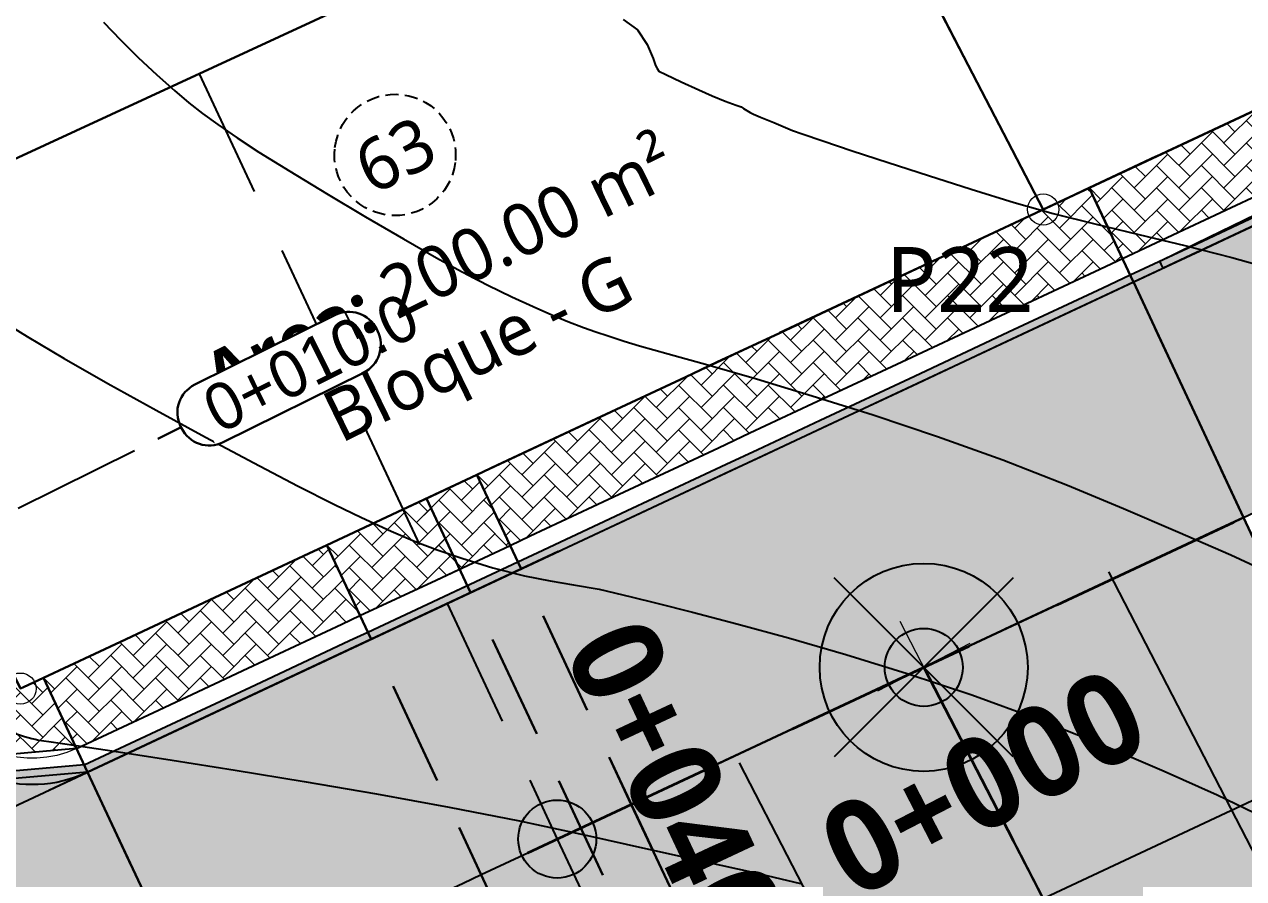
# Model space of a CAD drawing. Header units: millimetres. Extents: x 86 to 591881, y 99 to 1307229.
# Drawn here: x 590612.97 to 590636.43, y 1307070.41 to 1307086.84 of the extents above; entities that cross this region are included whole.
import ezdxf
from ezdxf.enums import TextEntityAlignment as Align

# ---------------------------------------------------------------- set-up
doc = ezdxf.new("R2010")
doc.units = ezdxf.units.MM
for name, pattern in [('CENTER2', [1.125, 0.75, -0.125, 0.125, -0.125]), ('DASHDOT', [1, 0.5, -0.25, 0, -0.25]), ('DASHED', [0.75, 0.5, -0.25]), ('DASHED2', [0.375, 0.25, -0.125]), ('HIDDEN', [0.375, 0.25, -0.125])]:
    doc.linetypes.add(name, pattern=pattern)
for name, color, linetype in [('0_BLOQUES CARRETERA', 7, 'Continuous'), ('_BREAKLINES CORRIDOR', 7, 'Continuous'), ('C-PROP-LINE', 230, 'Continuous'), ('C-PROP-TEXT', 92, 'Continuous'), ('C-ROAD', 7, 'Continuous'), ('C-ROAD-CORR-BNDY', 1, 'CENTER2'), ('C-ROAD-CORR-PATT', 150, 'Continuous'), ('C-ROAD-INTS', 5, 'Continuous'), ('C-ROAD-MARK', 212, 'Continuous'), ('C-ROAD-SAMP', 150, 'HIDDEN'), ('C-ROAD-SAMP-TEXT', 11, 'Continuous'), ('C-ROAD-STAN-MAJR', 11, 'Continuous'), ('C-TINN-BNDY', 110, 'Continuous'), ('C-TOPO-FEAT', 94, 'Continuous'), ('C-TOPO-MAJR', 9, 'Continuous'), ('C-TOPO-MAJR-N', 92, 'Continuous'), ('C-TOPO-MINR', 8, 'Continuous')]:
    doc.layers.add(name, color=color, linetype=linetype)
for name, color, linetype, lineweight in [('_BLOQUES', 9, 'Continuous', 20), ('_BORDILLOS Y CUNETAS', 252, 'Continuous', 20), ('COTAS', 40, 'Continuous', 5), ('CUADROS', 9, 'Continuous', 20)]:
    doc.layers.add(name, color=color, linetype=linetype, lineweight=lineweight)
doc.styles.add('ST - ETIQUETAS', font='', dxfattribs={"height": 2.5})
doc.styles.get("Standard").update_dxf_attribs({"font": 'simplex.shx'})
doc.styles.get('ST - ETIQUETAS').set_extended_font_data('Roboto Thin')

# ---------------------------------------------------------------- blocks, each defined once
blk = doc.blocks.new('MARCA ESTACION')
h = blk.add_hatch(color=7)
h.dxf.hatch_style = 1
h.paths.add_polyline_path([(-3, 0), (0, 0), (0, 3, 0.414214)])
h.paths.add_polyline_path([(3, 0), (0, 0), (0, -3, 0.414214)])
at = {"true_color": 0xffffff}
h = blk.add_hatch(color=7, dxfattribs=at)
h.dxf.hatch_style = 1
h.paths.add_polyline_path([(0, 3), (0, 0), (3, 0, 0.414214)])
h.paths.add_polyline_path([(0, 0), (-3, 0, 0.414214), (0, -3)])
at = {"color": 7, "lineweight": 20}
for points in [[(0, 4), (0, -4)], [(-4, 0), (4, 0)]]:
    blk.add_lwpolyline(points, dxfattribs=at)
at = {"color": 7}
blk.add_circle((0, 0), 3, dxfattribs=at)
blk = doc.blocks.new('POINT INTERS')
at = {"layer": '0_BLOQUES CARRETERA', "linetype": 'DASHDOT', "lineweight": 5}
h = blk.add_hatch(color=244, dxfattribs=at)
h.dxf.hatch_style = 1
h.set_gradient(color1=(153, 27, 30), color2=(248, 153, 30), name='INVSPHERICAL')
h.paths.add_polyline_path([(0.57, 0, 1), (-0.57, 0, 1)])
blk.add_circle((0, 0), 0.574, dxfattribs=at)
blk = doc.blocks.new('Marker Pnt')
at = {"flags": 128}
for points in [[(0.862, -0.862), (-0.862, 0.862)], [(0.862, 0.862), (-0.862, -0.862)]]:
    blk.add_lwpolyline(points, dxfattribs=at)
blk.add_circle((0, 0), 1)

msp = doc.modelspace()

# ---------------------------------------------------------------- hatches: boundary and pattern name
at = {"layer": 'C-ROAD-CORR-PATT', "linetype": 'Continuous', "lineweight": 5}
h = msp.add_hatch(dxfattribs=at)
h.set_pattern_fill('AR-HBONE', color=30, scale=0.003, style=0)
h.set_pattern_definition([(45, (590633.46032, 1307083.69627), (0, 0.431052), [0.9144, -0.3048]), (135, (590633.67584, 1307083.9118), (4e-17, 0.431052), [0.9144, -0.3048])])
h.paths.add_polyline_path([(590633.46, 1307083.696), (590634.743, 1307084.297), (590636.555, 1307085.145), (590638.366, 1307085.994), (590640.177, 1307086.842), (590641.988, 1307087.69), (590642.516, 1307087.937), (590643.153, 1307086.579), (590642.624, 1307086.331), (590640.813, 1307085.483), (590639.002, 1307084.635), (590637.191, 1307083.787), (590635.379, 1307082.939), (590634.096, 1307082.338), (590633.46, 1307083.696)], flags=0)
for color, points in [(3, [(590634.245, 1307082.021), (590635.528, 1307082.622), (590637.339, 1307083.47), (590639.15, 1307084.318), (590640.962, 1307085.166), (590642.773, 1307086.015), (590643.301, 1307086.262), (590643.365, 1307086.126), (590642.836, 1307085.879), (590641.025, 1307085.03), (590639.214, 1307084.182), (590637.403, 1307083.334), (590635.592, 1307082.486), (590634.309, 1307081.885), (590634.245, 1307082.021)]), (3, [(590622.463, 1307076.503), (590622.849, 1307076.684), (590624.661, 1307077.533), (590626.472, 1307078.381), (590627.079, 1307078.665), (590628.283, 1307079.229), (590630.094, 1307080.077), (590631.905, 1307080.925), (590633.717, 1307081.774), (590634.245, 1307082.021), (590634.309, 1307081.885), (590633.78, 1307081.638), (590631.969, 1307080.789), (590630.158, 1307079.941), (590628.347, 1307079.093), (590627.143, 1307078.529), (590626.535, 1307078.245), (590624.724, 1307077.397), (590622.913, 1307076.548), (590622.527, 1307076.368), (590622.463, 1307076.503)]), (3, [(590619.575, 1307075.151), (590621.038, 1307075.836), (590622.463, 1307076.503), (590622.527, 1307076.368), (590621.102, 1307075.7), (590619.639, 1307075.015), (590619.575, 1307075.151)]), (3, [(590619.575, 1307075.151), (590621.038, 1307075.836), (590621.491, 1307076.048), (590621.554, 1307075.912), (590621.102, 1307075.7), (590619.639, 1307075.015), (590619.575, 1307075.151)]), (3, [(590614.121, 1307072.597), (590615.604, 1307073.291), (590617.416, 1307074.14), (590619.227, 1307074.988), (590619.575, 1307075.151), (590619.639, 1307075.015), (590619.29, 1307074.852), (590617.479, 1307074.004), (590615.668, 1307073.156), (590614.185, 1307072.461), (590614.121, 1307072.597)]), (3, [(590614.185, 1307072.461), (590614.182, 1307072.46), (590612.476, 1307072.31), (590612.473, 1307072.311), (590612.47, 1307072.312), (590612.299, 1307072.365), (590612.239, 1307072.387), (590611.16, 1307073.179), (590611.158, 1307073.181), (590611.156, 1307073.183), (590610.884, 1307073.615), (590611.019, 1307073.681), (590611.274, 1307073.276), (590611.276, 1307073.274), (590611.278, 1307073.271), (590612.292, 1307072.527), (590612.349, 1307072.507), (590612.51, 1307072.457), (590612.512, 1307072.456), (590612.515, 1307072.455), (590614.118, 1307072.596), (590614.121, 1307072.597), (590614.185, 1307072.461)]), (251, [(590621.759, 1307070.487), (590623.222, 1307071.172), (590624.647, 1307071.839), (590626.768, 1307067.311), (590625.343, 1307066.644), (590623.88, 1307065.959), (590621.759, 1307070.487)]), (251, [(590621.759, 1307070.487), (590623.222, 1307071.172), (590623.675, 1307071.384), (590625.796, 1307066.856), (590625.343, 1307066.644), (590623.88, 1307065.959), (590621.759, 1307070.487)]), (251, [(590616.305, 1307067.933), (590617.789, 1307068.628), (590619.6, 1307069.476), (590621.411, 1307070.324), (590621.759, 1307070.487), (590623.88, 1307065.959), (590623.531, 1307065.796), (590621.72, 1307064.948), (590619.909, 1307064.099), (590618.426, 1307063.405), (590616.305, 1307067.933)])]:
    msp.add_hatch(color=color, dxfattribs=at).paths.add_polyline_path(points, flags=0)
at = {"layer": 'C-ROAD-CORR-PATT', "linetype": 'Continuous', "lineweight": 5, "true_color": 0x898989}
for points in [[(590634.309, 1307081.885), (590635.592, 1307082.486), (590637.403, 1307083.334), (590639.214, 1307084.182), (590641.025, 1307085.03), (590642.836, 1307085.879), (590643.365, 1307086.126), (590645.485, 1307081.598), (590644.957, 1307081.351), (590643.146, 1307080.502), (590641.334, 1307079.654), (590639.523, 1307078.806), (590637.712, 1307077.958), (590636.429, 1307077.357), (590634.309, 1307081.885)], [(590622.527, 1307076.368), (590622.913, 1307076.548), (590624.724, 1307077.397), (590626.535, 1307078.245), (590627.143, 1307078.529), (590628.347, 1307079.093), (590630.158, 1307079.941), (590631.969, 1307080.789), (590633.78, 1307081.638), (590634.309, 1307081.885), (590636.429, 1307077.357), (590635.901, 1307077.11), (590634.09, 1307076.261), (590632.278, 1307075.413), (590630.467, 1307074.565), (590629.263, 1307074.001), (590628.656, 1307073.717), (590626.845, 1307072.869), (590625.033, 1307072.02), (590624.647, 1307071.839), (590622.527, 1307076.368)], [(590633.835, 1307067.581), (590633.306, 1307068.605), (590633.302, 1307068.612), (590630.763, 1307073.528), (590630.733, 1307073.585), (590630.283, 1307074.458), (590630.274, 1307074.474), (590630.289, 1307074.481), (590636.363, 1307077.326), (590636.429, 1307077.357), (590638.55, 1307072.829), (590638.528, 1307072.819), (590637.305, 1307071.533), (590637.304, 1307071.531), (590637.303, 1307071.528), (590637.243, 1307071.37), (590637.239, 1307071.359), (590637.222, 1307069.826), (590637.222, 1307069.823), (590637.389, 1307069.417), (590633.835, 1307067.581)], [(590619.639, 1307075.015), (590621.102, 1307075.7), (590622.527, 1307076.368), (590624.647, 1307071.839), (590623.222, 1307071.172), (590621.759, 1307070.487), (590619.639, 1307075.015)], [(590619.639, 1307075.015), (590621.102, 1307075.7), (590621.554, 1307075.912), (590623.675, 1307071.384), (590623.222, 1307071.172), (590621.759, 1307070.487), (590619.639, 1307075.015)], [(590614.185, 1307072.461), (590615.668, 1307073.156), (590617.479, 1307074.004), (590619.29, 1307074.852), (590619.639, 1307075.015), (590621.759, 1307070.487), (590621.411, 1307070.324), (590619.6, 1307069.476), (590617.789, 1307068.628), (590616.305, 1307067.933), (590614.185, 1307072.461)], [(590624.647, 1307071.839), (590630.26, 1307074.468), (590630.274, 1307074.474), (590630.282, 1307074.459), (590630.733, 1307073.585), (590630.923, 1307073.219), (590633.603, 1307068.031), (590630.049, 1307066.195), (590628.713, 1307067.385), (590628.633, 1307067.414), (590628.459, 1307067.466), (590628.456, 1307067.467), (590628.453, 1307067.468), (590626.768, 1307067.311), (590624.647, 1307071.839)], [(590616.305, 1307067.933), (590616.297, 1307067.929), (590610.581, 1307065.252), (590610.567, 1307065.246), (590610.56, 1307065.262), (590610.123, 1307066.142), (590609.982, 1307066.428), (590607.906, 1307070.617), (590607.902, 1307070.624), (590607.899, 1307070.631), (590607.3, 1307071.839), (590610.884, 1307073.615), (590611.156, 1307073.183), (590611.158, 1307073.181), (590611.16, 1307073.179), (590612.239, 1307072.387), (590612.299, 1307072.365), (590612.47, 1307072.312), (590612.473, 1307072.311), (590612.476, 1307072.31), (590614.182, 1307072.46), (590614.185, 1307072.461), (590616.305, 1307067.933)]]:
    msp.add_hatch(color=252, dxfattribs=at).paths.add_polyline_path(points, flags=0)
at = {"layer": 'C-ROAD-CORR-PATT', "linetype": 'Continuous', "lineweight": 5}
h = msp.add_hatch(dxfattribs=at)
h.set_pattern_fill('AR-HBONE', color=30, scale=0.003, style=0)
h.set_pattern_definition([(45, (590621.67842, 1307078.17878), (0, 0.431052), [0.9144, -0.3048]), (135, (590621.89395, 1307078.3943), (4e-17, 0.431052), [0.9144, -0.3048])])
h.paths.add_polyline_path([(590621.678, 1307078.179), (590622.065, 1307078.36), (590623.876, 1307079.208), (590625.687, 1307080.056), (590626.295, 1307080.341), (590627.498, 1307080.904), (590629.31, 1307081.752), (590631.121, 1307082.601), (590632.932, 1307083.449), (590633.46, 1307083.696), (590634.096, 1307082.338), (590633.568, 1307082.09), (590631.757, 1307081.242), (590629.946, 1307080.394), (590628.135, 1307079.546), (590626.931, 1307078.982), (590626.323, 1307078.698), (590624.512, 1307077.849), (590622.701, 1307077.001), (590622.315, 1307076.82), (590621.678, 1307078.179)], flags=0)
h = msp.add_hatch(dxfattribs=at)
h.set_pattern_fill('AR-HBONE', color=30, scale=0.003, style=0)
h.set_pattern_definition([(45, (590618.7905, 1307076.82637), (0, 0.431052), [0.9144, -0.3048]), (135, (590619.00604, 1307077.0419), (4e-17, 0.431052), [0.9144, -0.3048])])
h.paths.add_polyline_path([(590618.791, 1307076.826), (590620.253, 1307077.511), (590621.678, 1307078.179), (590622.315, 1307076.82), (590620.89, 1307076.153), (590619.427, 1307075.468), (590618.791, 1307076.826)], flags=0)
h = msp.add_hatch(dxfattribs=at)
h.set_pattern_fill('AR-HBONE', color=30, scale=0.003, style=0)
h.set_pattern_definition([(45, (590618.7905, 1307076.82637), (0, 0.431052), [0.9144, -0.3048]), (135, (590619.00604, 1307077.0419), (4e-17, 0.431052), [0.9144, -0.3048])])
h.paths.add_polyline_path([(590618.791, 1307076.826), (590620.253, 1307077.511), (590620.706, 1307077.724), (590621.342, 1307076.365), (590620.89, 1307076.153), (590619.427, 1307075.468), (590618.791, 1307076.826)], flags=0)
h = msp.add_hatch(dxfattribs=at)
h.set_pattern_fill('AR-HBONE', color=30, scale=0.003, style=0)
h.set_pattern_definition([(45, (590613.3363, 1307074.27215), (0, 0.431052), [0.9144, -0.3048]), (135, (590613.55183, 1307074.48768), (4e-17, 0.431052), [0.9144, -0.3048])])
h.paths.add_polyline_path([(590613.336, 1307074.272), (590614.82, 1307074.967), (590616.631, 1307075.815), (590618.442, 1307076.663), (590618.791, 1307076.826), (590619.427, 1307075.468), (590619.078, 1307075.305), (590617.267, 1307074.457), (590615.456, 1307073.608), (590613.972, 1307072.914), (590613.336, 1307074.272)], flags=0)
h = msp.add_hatch(dxfattribs=at)
h.set_pattern_fill('AR-HBONE', color=30, scale=0.003, style=0)
h.set_pattern_definition([(45, (590613.97246, 1307072.91373), (0, 0.431052), [0.9144, -0.3048]), (135, (590614.188, 1307073.12925), (4e-17, 0.431052), [0.9144, -0.3048])])
h.paths.add_polyline_path([(590613.972, 1307072.914), (590613.97, 1307072.913), (590612.606, 1307072.793), (590612.603, 1307072.794), (590612.601, 1307072.795), (590612.464, 1307072.837), (590612.416, 1307072.855), (590611.553, 1307073.488), (590611.551, 1307073.49), (590611.55, 1307073.492), (590611.332, 1307073.837), (590612.676, 1307074.503), (590612.722, 1307074.41), (590612.723, 1307074.41), (590612.723, 1307074.409), (590612.883, 1307074.087), (590612.893, 1307074.065), (590612.953, 1307074.093), (590612.954, 1307074.093), (590612.955, 1307074.093), (590613.336, 1307074.272), (590613.336, 1307074.272), (590613.972, 1307072.914)], flags=0)

# ---------------------------------------------------------------- linework, layer by layer
at = {"layer": '_BLOQUES', "flags": 128}
msp.add_lwpolyline([(590632.572, 1307083.28), (590606.041, 1307134.548), (590589.283, 1307128.797), (590583.662, 1307127.131), (590586.837, 1307126.992), (590589.321, 1307126.129), (590591.492, 1307124.646), (590593.204, 1307122.65), (590594.245, 1307120.539), (590594.733, 1307118.519), (590594.768, 1307115.803), (590594.817, 1307113.868), (590595.121, 1307111.566), (590595.633, 1307109.501), (590596.212, 1307107.858), (590600.375, 1307099.326), (590604.559, 1307090.883), (590612.893, 1307074.065), (590632.572, 1307083.28)], dxfattribs=at)
at = {"layer": '_BORDILLOS Y CUNETAS'}
for points in [[(590815.993, 1307167.507), (590797.77, 1307159.234, -0.342812), (590795.383, 1307159.804), (590776.087, 1307183.865, 0.323125), (590773.831, 1307184.489), (590631.717, 1307131.763, -0.12069), (590622.263, 1307130.671, 1.648828), (590626.273, 1307119.862, -0.12069), (590634.152, 1307125.2), (590680.336, 1307142.335, -0.375886), (590682.798, 1307141.397), (590689.901, 1307128.012), (590697.079, 1307114.127, -0.425725), (590696.15, 1307111.398), (590613.972, 1307072.914, -0.407745), (590611.332, 1307073.837), (590595.318, 1307106.151, -0.134862), (590593.296, 1307116.552, 1.75756), (590580.202, 1307110.063, -0.134862), (590587.254, 1307102.154), (590603.14, 1307070.098, -0.420712), (590602.197, 1307067.399), (590584.453, 1307059.09)], [(590680.162, 1307142.804), (590680.162, 1307142.804, -0.375886), (590683.24, 1307141.632), (590690.344, 1307128.244), (590697.523, 1307114.357, -0.425725), (590696.362, 1307110.945), (590614.185, 1307072.461, -0.407745), (590610.884, 1307073.615), (590606.307, 1307082.852)]]:
    msp.add_lwpolyline(points, format="xyb", dxfattribs=at)
at = {"layer": '_BREAKLINES CORRIDOR', "flags": 128}
msp.add_lwpolyline([(590583.662, 1307127.131), (590586.837, 1307126.992), (590589.321, 1307126.129), (590591.492, 1307124.646), (590593.204, 1307122.65), (590594.245, 1307120.539), (590594.733, 1307118.519), (590594.768, 1307115.803), (590594.817, 1307113.868), (590595.121, 1307111.566), (590595.633, 1307109.501), (590596.212, 1307107.858), (590600.375, 1307099.326), (590612.893, 1307074.065), (590613.336, 1307074.272)], dxfattribs=at)
at = {"layer": 'C-PROP-LINE', "color": 4, "linetype": 'Continuous', "lineweight": 25}
for points in [[(590613.951, 1307121.439, 0), (590615.65, 1307118.713, 0), (590617.435, 1307117.34, 0), (590619.461, 1307116.473, 0), (590621.43, 1307116.222, 0), (590623.4, 1307116.463, 0), (590625.251, 1307117.181, 0), (590626.682, 1307118.168, 0), (590628.133, 1307119.61, 0), (590629.298, 1307120.642, 0), (590630.862, 1307121.8, 0), (590632.53, 1307122.801, 0), (590634.288, 1307123.635, 0), (590636.407, 1307124.437, 0), (590681.268, 1307141.081, 0), (590695.985, 1307112.977, 0), (590632.572, 1307083.28, 0), (590613.012, 1307121.078, 0), (590613.951, 1307121.439, 0)], [(590632.572, 1307083.28, 0), (590628.346, 1307091.446, 0), (590624.137, 1307099.579, 0), (590619.842, 1307107.879, 0), (590615.512, 1307116.246, 0), (590613.012, 1307121.078, 0), (590610.92, 1307125.121, 0)], [(590634.262, 1307103.938, 0), (590624.137, 1307099.579, 0), (590627.962, 1307092.163, 0), (590628.335, 1307091.441, 0), (590632.572, 1307083.28, 0), (590642.538, 1307087.947, 0), (590634.262, 1307103.938, 0)], [(590628.335, 1307091.441, 0), (590627.962, 1307092.163, 0), (590624.137, 1307099.579, 0), (590604.559, 1307090.883, 0), (590608.765, 1307082.395, 0), (590628.335, 1307091.441, 0)], [(590632.572, 1307083.28, 0), (590628.335, 1307091.441, 0), (590608.765, 1307082.395, 0), (590612.893, 1307074.065, 0), (590632.572, 1307083.28, 0)], [(590612.893, 1307074.065, 0), (590632.572, 1307083.28, 0)]]:
    msp.add_polyline3d(points, dxfattribs=at)
at = {"layer": 'C-PROP-TEXT', "color": 12, "linetype": 'DASHED2', "lineweight": 25, "extrusion": (0, 0, -1)}
for start, end in [(7.1368, 187.1368), (187.1368, 7.1368)]:
    msp.add_arc((-590620.102, 1307084.329), 1.166, start, end, dxfattribs=at)
at = {"layer": 'C-ROAD', "color": 2, "linetype": 'HIDDEN', "lineweight": 35, "ltscale": 15, "flags": 128}
for points in [[(590586.998, 1307054.208), (590821.743, 1307164.14)], [(590630.274, 1307074.474), (590663.56, 1307010.043)]]:
    msp.add_lwpolyline(points, dxfattribs=at)
at = {"layer": 'C-ROAD', "color": 7, "linetype": 'Continuous', "lineweight": -3, "flags": 128}
for points in [[(590613.441, 1307072.113), (590643.395, 1307086.14)], [(590617.682, 1307063.056), (590647.636, 1307077.084)], [(590593.323, 1307062.691), (590623.271, 1307076.716)], [(590623.241, 1307076.702), (590614.185, 1307072.461)], [(590633.828, 1307076.31), (590641.987, 1307060.517)], [(590626.72, 1307072.639), (590634.879, 1307056.845)]]:
    msp.add_lwpolyline(points, dxfattribs=at)
msp.add_lwpolyline([(590610.884, 1307073.615, 0.407745), (590614.185, 1307072.461)], format="xyb", dxfattribs=at)
at = {"layer": 'C-ROAD-CORR-BNDY', "color": 166, "linetype": 'DASHED', "lineweight": 30, "ltscale": 4}
for points in [[(590639.398, 1307071.018), (590640.681, 1307071.619), (590642.492, 1307072.467), (590644.303, 1307073.315), (590646.114, 1307074.163), (590647.926, 1307075.011), (590648.454, 1307075.259), (590642.516, 1307087.937), (590641.988, 1307087.69), (590640.177, 1307086.842), (590638.366, 1307085.994), (590636.555, 1307085.145), (590634.743, 1307084.297), (590633.46, 1307083.696)], [(590624.647, 1307071.839), (590625.033, 1307072.02), (590626.845, 1307072.869), (590628.656, 1307073.717), (590629.263, 1307074.001), (590630.467, 1307074.565), (590632.278, 1307075.413), (590634.09, 1307076.261), (590635.901, 1307077.11), (590636.429, 1307077.357), (590633.46, 1307083.696), (590632.932, 1307083.449), (590631.121, 1307082.601), (590629.31, 1307081.752), (590627.498, 1307080.904), (590626.295, 1307080.341), (590625.687, 1307080.056), (590623.876, 1307079.208), (590622.065, 1307078.36), (590621.678, 1307078.179)], [(590624.728, 1307064.148), (590626.191, 1307064.833), (590627.616, 1307065.5), (590621.678, 1307078.179), (590620.253, 1307077.511), (590618.791, 1307076.826)], [(590624.728, 1307064.148), (590626.191, 1307064.833), (590626.644, 1307065.045), (590620.706, 1307077.724), (590620.253, 1307077.511), (590618.791, 1307076.826)], [(590639.166, 1307070.335), (590639.132, 1307070.416), (590639.132, 1307070.417), (590639.136, 1307070.724), (590639.136, 1307070.726), (590639.148, 1307070.757), (590639.149, 1307070.758), (590639.149, 1307070.759), (590639.393, 1307071.016), (590639.398, 1307071.018), (590636.429, 1307077.357), (590636.363, 1307077.326), (590630.289, 1307074.481), (590630.274, 1307074.474), (590630.283, 1307074.458), (590630.733, 1307073.585), (590630.763, 1307073.528), (590633.302, 1307068.612), (590633.306, 1307068.605), (590633.835, 1307067.581)], [(590619.274, 1307061.594), (590620.757, 1307062.288), (590622.568, 1307063.136), (590624.38, 1307063.985), (590624.728, 1307064.148), (590618.791, 1307076.826), (590618.442, 1307076.663), (590616.631, 1307075.815), (590614.82, 1307074.967), (590613.336, 1307074.272)], [(590613.336, 1307074.272), (590613.336, 1307074.272), (590612.955, 1307074.093), (590612.954, 1307074.093), (590612.953, 1307074.093), (590612.893, 1307074.065), (590612.883, 1307074.087), (590612.723, 1307074.409), (590612.723, 1307074.41), (590612.722, 1307074.41), (590612.676, 1307074.503), (590607.3, 1307071.839), (590607.899, 1307070.631), (590607.902, 1307070.624), (590607.906, 1307070.617), (590609.982, 1307066.428), (590610.123, 1307066.142), (590610.56, 1307065.262), (590610.567, 1307065.246), (590610.581, 1307065.252), (590616.297, 1307067.929), (590616.305, 1307067.933)], [(590627.616, 1307065.5), (590627.99, 1307065.675), (590627.991, 1307065.676), (590627.992, 1307065.676), (590628.051, 1307065.704), (590628.082, 1307065.719), (590628.272, 1307065.277), (590633.603, 1307068.031), (590630.923, 1307073.219), (590630.733, 1307073.585), (590630.282, 1307074.459), (590630.274, 1307074.474), (590630.26, 1307074.468), (590624.647, 1307071.839)]]:
    msp.add_lwpolyline(points, close=True, dxfattribs=at)
at = {"layer": 'C-ROAD-SAMP', "color": 1, "linetype": 'DASHED2', "lineweight": 25, "ltscale": 10}
for points in [[(590614.74, 1307089.284), (590623.222, 1307071.172), (590631.704, 1307053.06)], [(590597.167, 1307069.766), (590606.127, 1307074.206), (590615.087, 1307078.646)]]:
    msp.add_lwpolyline(points, dxfattribs=at)
at = {"layer": 'C-ROAD-SAMP-TEXT', "color": 194, "linetype": 'Continuous', "lineweight": 30}
for p, q in [((590615.535, 1307078.868), (590615.983, 1307079.09)), ((590615.975, 1307079.107), (590615.991, 1307079.074))]:
    msp.add_line(p, q, dxfattribs=at)
at = {"layer": 'C-TINN-BNDY', "color": 110, "linetype": 'Continuous', "lineweight": -3}
msp.add_polyline3d([(590612.955, 1307074.093, 458.18), (590613.336, 1307074.272, 458.452), (590613.336, 1307074.272, 458.452), (590614.82, 1307074.967, 458.622), (590616.631, 1307075.815, 458.706), (590618.442, 1307076.663, 458.791), (590618.791, 1307076.826, 459.661), (590620.253, 1307077.511, 459.73), (590620.706, 1307077.724, 459.751), (590621.678, 1307078.179, 458.943), (590622.065, 1307078.36, 458.961), (590623.876, 1307079.208, 459.046), (590625.687, 1307080.056, 459.131), (590626.295, 1307080.341, 459.16), (590627.498, 1307080.904, 459.215), (590629.31, 1307081.752, 459.295), (590631.121, 1307082.601, 459.37), (590632.932, 1307083.449, 459.44), (590633.46, 1307083.696, 459.46), (590634.743, 1307084.297, 459.505), (590636.555, 1307085.145, 459.566)], dxfattribs=at)
at = {"layer": 'C-TOPO-FEAT', "color": 94, "linetype": 'Continuous', "lineweight": -3, "flags": 128}
for points in [[(590633.46, 1307083.696), (590634.743, 1307084.297), (590636.555, 1307085.145), (590638.366, 1307085.994), (590640.177, 1307086.842), (590641.988, 1307087.69), (590642.516, 1307087.937)], [(590634.096, 1307082.338), (590635.379, 1307082.939), (590637.191, 1307083.787), (590639.002, 1307084.635), (590640.813, 1307085.483), (590642.624, 1307086.331), (590643.153, 1307086.579)], [(590634.245, 1307082.021), (590635.528, 1307082.622), (590637.339, 1307083.47), (590639.15, 1307084.318), (590640.962, 1307085.166), (590642.773, 1307086.015), (590643.301, 1307086.262)], [(590634.309, 1307081.885), (590635.592, 1307082.486), (590637.403, 1307083.334), (590639.214, 1307084.182), (590641.025, 1307085.03), (590642.836, 1307085.879), (590643.365, 1307086.126)], [(590621.678, 1307078.179), (590622.065, 1307078.36), (590623.876, 1307079.208), (590625.687, 1307080.056), (590626.295, 1307080.341), (590627.498, 1307080.904), (590629.31, 1307081.752), (590631.121, 1307082.601), (590632.932, 1307083.449), (590633.46, 1307083.696)], [(590622.315, 1307076.82), (590622.701, 1307077.001), (590624.512, 1307077.849), (590626.323, 1307078.698), (590626.931, 1307078.982), (590628.135, 1307079.546), (590629.946, 1307080.394), (590631.757, 1307081.242), (590633.568, 1307082.09), (590634.096, 1307082.338)], [(590622.463, 1307076.503), (590622.849, 1307076.684), (590624.661, 1307077.533), (590626.472, 1307078.381), (590627.079, 1307078.665), (590628.283, 1307079.229), (590630.094, 1307080.077), (590631.905, 1307080.925), (590633.717, 1307081.774), (590634.245, 1307082.021)], [(590622.527, 1307076.368), (590622.913, 1307076.548), (590624.724, 1307077.397), (590626.535, 1307078.245), (590627.143, 1307078.529), (590628.347, 1307079.093), (590630.158, 1307079.941), (590631.969, 1307080.789), (590633.78, 1307081.638), (590634.309, 1307081.885)], [(590636.429, 1307077.357), (590637.712, 1307077.958), (590639.523, 1307078.806), (590641.334, 1307079.654), (590643.146, 1307080.502), (590644.957, 1307081.351), (590645.485, 1307081.598)], [(590618.791, 1307076.826), (590620.253, 1307077.511), (590621.678, 1307078.179)], [(590618.791, 1307076.826), (590620.253, 1307077.511), (590620.706, 1307077.724)], [(590624.647, 1307071.839), (590625.033, 1307072.02), (590626.845, 1307072.869), (590628.656, 1307073.717), (590629.263, 1307074.001), (590630.467, 1307074.565), (590632.278, 1307075.413), (590634.09, 1307076.261), (590635.901, 1307077.11), (590636.429, 1307077.357)], [(590633.835, 1307067.581), (590633.306, 1307068.605), (590633.302, 1307068.612), (590630.763, 1307073.528), (590630.733, 1307073.585), (590630.283, 1307074.458), (590630.274, 1307074.474), (590630.289, 1307074.481), (590636.363, 1307077.326), (590636.429, 1307077.357)], [(590613.336, 1307074.272), (590614.82, 1307074.967), (590616.631, 1307075.815), (590618.442, 1307076.663), (590618.791, 1307076.826)], [(590619.427, 1307075.468), (590620.89, 1307076.153), (590622.315, 1307076.82)], [(590619.427, 1307075.468), (590620.89, 1307076.153), (590621.342, 1307076.365)], [(590619.575, 1307075.151), (590621.038, 1307075.836), (590622.463, 1307076.503)], [(590619.639, 1307075.015), (590621.102, 1307075.7), (590622.527, 1307076.368)], [(590619.575, 1307075.151), (590621.038, 1307075.836), (590621.491, 1307076.048)], [(590619.639, 1307075.015), (590621.102, 1307075.7), (590621.554, 1307075.912)], [(590613.972, 1307072.914), (590615.456, 1307073.608), (590617.267, 1307074.457), (590619.078, 1307075.305), (590619.427, 1307075.468)], [(590614.121, 1307072.597), (590615.604, 1307073.291), (590617.416, 1307074.14), (590619.227, 1307074.988), (590619.575, 1307075.151)], [(590614.185, 1307072.461), (590615.668, 1307073.156), (590617.479, 1307074.004), (590619.29, 1307074.852), (590619.639, 1307075.015)], [(590613.336, 1307074.272), (590613.336, 1307074.272), (590612.955, 1307074.093), (590612.954, 1307074.093), (590612.953, 1307074.093), (590612.893, 1307074.065), (590612.883, 1307074.087), (590612.723, 1307074.409), (590612.723, 1307074.41), (590612.722, 1307074.41), (590612.676, 1307074.503)], [(590624.647, 1307071.839), (590630.26, 1307074.468), (590630.274, 1307074.474), (590630.282, 1307074.459), (590630.733, 1307073.585), (590630.923, 1307073.219), (590633.603, 1307068.031)], [(590613.972, 1307072.914), (590613.97, 1307072.913), (590612.606, 1307072.793), (590612.603, 1307072.794), (590612.601, 1307072.795), (590612.464, 1307072.837), (590612.416, 1307072.855), (590611.553, 1307073.488), (590611.551, 1307073.49), (590611.55, 1307073.492), (590611.332, 1307073.837)], [(590614.185, 1307072.461), (590614.182, 1307072.46), (590612.476, 1307072.31), (590612.473, 1307072.311), (590612.47, 1307072.312), (590612.299, 1307072.365), (590612.239, 1307072.387), (590611.16, 1307073.179), (590611.158, 1307073.181), (590611.156, 1307073.183), (590610.884, 1307073.615)], [(590614.121, 1307072.597), (590614.118, 1307072.596), (590612.515, 1307072.455), (590612.512, 1307072.456), (590612.51, 1307072.457), (590612.349, 1307072.507), (590612.292, 1307072.527), (590611.278, 1307073.271), (590611.276, 1307073.274), (590611.274, 1307073.276), (590611.019, 1307073.681)], [(590621.759, 1307070.487), (590623.222, 1307071.172), (590624.647, 1307071.839)], [(590621.759, 1307070.487), (590623.222, 1307071.172), (590623.675, 1307071.384)], [(590616.305, 1307067.933), (590617.789, 1307068.628), (590619.6, 1307069.476), (590621.411, 1307070.324), (590621.759, 1307070.487)]]:
    msp.add_lwpolyline(points, dxfattribs=at)
at = {"layer": 'C-TOPO-MAJR', "color": 40, "linetype": 'Continuous', "lineweight": -3}
for points, elevation in [([(590624.493, 1307086.934), (590624.768, 1307086.732), (590624.954, 1307086.453), (590625.068, 1307086.181), (590625.112, 1307086.048), (590625.145, 1307085.993), (590625.18, 1307085.942), (590625.313, 1307085.876), (590625.608, 1307085.735), (590625.945, 1307085.579), (590626.205, 1307085.463), (590626.455, 1307085.364), (590626.667, 1307085.288), (590626.759, 1307085.255), (590626.806, 1307085.219), (590626.87, 1307085.18), (590626.935, 1307085.142), (590626.997, 1307085.113), (590627.136, 1307085.057), (590627.391, 1307084.952), (590627.57, 1307084.874), (590627.75, 1307084.8), (590627.938, 1307084.734), (590628.333, 1307084.599), (590628.897, 1307084.41), (590629.588, 1307084.182), (590630.365, 1307083.93), (590631.189, 1307083.669), (590632.017, 1307083.415), (590632.764, 1307083.205), (590633.566, 1307083.002), (590634.414, 1307082.798), (590635.296, 1307082.584), (590636.202, 1307082.355), (590637.119, 1307082.101)], 460), ([(590612.378, 1307081.236), (590613.023, 1307080.838), (590613.732, 1307080.415), (590614.576, 1307079.932), (590615.502, 1307079.418), (590616.455, 1307078.9), (590617.382, 1307078.408), (590618.227, 1307077.967), (590618.937, 1307077.608), (590619.459, 1307077.356), (590620.03, 1307077.096), (590620.488, 1307076.897), (590620.914, 1307076.732), (590621.387, 1307076.572), (590621.986, 1307076.39), (590622.592, 1307076.232), (590623.083, 1307076.136), (590623.537, 1307076.063), (590624.032, 1307075.976), (590624.647, 1307075.833), (590625.141, 1307075.707), (590625.828, 1307075.533), (590626.681, 1307075.311), (590627.672, 1307075.041), (590628.773, 1307074.723), (590629.958, 1307074.358), (590631.197, 1307073.945), (590632.465, 1307073.486), (590633.732, 1307072.979), (590634.902, 1307072.478), (590635.919, 1307072.02), (590636.826, 1307071.586)], 459.5)]:
    msp.add_lwpolyline(points, dxfattribs=dict(at, elevation=elevation))
at = {"layer": 'C-TOPO-MAJR-N', "color": 92, "linetype": 'Continuous', "lineweight": -3, "elevation": 460}
msp.add_lwpolyline([(590637.097, 1307083.191), (590635.591, 1307082.486), (590635.525, 1307082.455), (590634.879, 1307082.153), (590634.844, 1307082.228), (590634.816, 1307082.288), (590635.482, 1307082.613), (590635.523, 1307082.632), (590637.13, 1307083.413)], dxfattribs=at)
at = {"layer": 'C-TOPO-MINR', "color": 44, "linetype": 'Continuous', "lineweight": -3}
for points, elevation in [([(590614.49, 1307086.883), (590614.824, 1307086.533), (590615.158, 1307086.204), (590615.521, 1307085.868), (590615.86, 1307085.565), (590616.136, 1307085.331), (590616.397, 1307085.127), (590616.69, 1307084.915), (590617.064, 1307084.656), (590617.483, 1307084.384), (590618.078, 1307084.014), (590618.784, 1307083.586), (590619.534, 1307083.14), (590620.261, 1307082.715), (590620.898, 1307082.35), (590621.379, 1307082.086), (590621.887, 1307081.824), (590622.347, 1307081.601), (590622.758, 1307081.413), (590623.119, 1307081.256), (590623.427, 1307081.128), (590623.727, 1307081.01), (590623.963, 1307080.926), (590624.202, 1307080.847), (590624.508, 1307080.746), (590624.806, 1307080.657), (590625.356, 1307080.504), (590626.118, 1307080.29), (590627.055, 1307080.02), (590628.129, 1307079.698), (590629.303, 1307079.328), (590630.538, 1307078.915), (590631.797, 1307078.463), (590633.041, 1307077.976), (590634.121, 1307077.528), (590635.164, 1307077.083), (590636.18, 1307076.635), (590637.18, 1307076.176)], 459.75), ([(590612.64, 1307073.25), (590612.97, 1307073.147), (590613.113, 1307073.108), (590613.179, 1307073.09), (590613.245, 1307073.074), (590613.438, 1307073.045), (590613.967, 1307072.968), (590614.778, 1307072.847), (590615.815, 1307072.689), (590617.025, 1307072.498), (590618.352, 1307072.28), (590619.743, 1307072.041), (590621.142, 1307071.786), (590622.496, 1307071.521), (590623.749, 1307071.252), (590624.976, 1307070.978), (590626.051, 1307070.743), (590627.014, 1307070.529), (590627.904, 1307070.319)], 459.25)]:
    msp.add_lwpolyline(points, dxfattribs=dict(at, elevation=elevation))
at = {"layer": 'COTAS'}
for centre in [(590632.572, 1307083.28), (590612.893, 1307074.065)]:
    msp.add_circle(centre, 0.3, dxfattribs=at)

# ---------------------------------------------------------------- block references
at = {"layer": 'C-ROAD-INTS', "color": 4, "linetype": 'Continuous', "lineweight": -3, "xscale": 2, "yscale": 2, "zscale": 2}
msp.add_blockref('Marker Pnt', (590630.274, 1307074.474), dxfattribs=at)
at = {"layer": 'C-ROAD-MARK', "color": 18, "linetype": 'Continuous', "lineweight": 9, "xscale": 0.02615086839485391, "yscale": 0.02615086839485391, "zscale": 0.02615086839485391}
msp.add_blockref('POINT INTERS', (590630.274, 1307074.474), dxfattribs=at)
at = {"layer": 'C-ROAD-STAN-MAJR', "color": 11, "linetype": 'Continuous', "lineweight": -3, "xscale": 0.25, "yscale": 0.25, "zscale": 0.25}
for p, rotation in [((590630.274, 1307074.474), 297.3215843320451), ((590623.222, 1307071.172), 25.09380764794674)]:
    msp.add_blockref('MARCA ESTACION', p, dxfattribs=dict(at, rotation=rotation))

# ---------------------------------------------------------------- texts
at = {"layer": 'C-PROP-TEXT', "color": 92, "linetype": 'Continuous', "lineweight": -3, "insert": (590620.741, 1307082.565), "char_height": 1, "attachment_point": 2, "rotation": 26, "style": 'ST - ETIQUETAS'}
msp.add_mtext('{\\fRoboto Thin|b1|i0|c0|p2;\\C18;\\c0;Area:\\C0; \\fRoboto Thin|b0|i0|c0|p2;\\C178;\\c4980736;200.00 m²\\PBloque - G}', dxfattribs=at)
at = {"layer": 'C-PROP-TEXT', "color": 2, "linetype": 'Continuous', "lineweight": -3, "insert": (590620.335, 1307083.871), "char_height": 1, "attachment_point": 8, "rotation": 27, "style": 'ST - ETIQUETAS'}
msp.add_mtext('{\\fRoboto Black|b0|i0|c0|p2;63}', dxfattribs=at)
at = {"layer": 'C-ROAD-STAN-MAJR', "color": 7, "linetype": 'Continuous', "lineweight": -3, "char_height": 1.75, "attachment_point": 5}
for s, insert, rotation in [('{\\fRoboto Black|b1|i0|c0|p2;\\C18;\\c0;0+040}', (590625.486, 1307072.232), 295.0938), ('{\\fRoboto Black|b1|i0|c0|p2;\\C18;\\c0;0+000}', (590631.421, 1307072.253), 27.3216)]:
    msp.add_mtext(s, dxfattribs=dict(at, insert=insert, rotation=rotation))
at = {"layer": 'CUADROS', "style": 'ST - ETIQUETAS'}
msp.add_text('P22', height=1.25, dxfattribs=at).set_placement((590630.966, 1307081.932), align=Align.MIDDLE_CENTER)

# ---------------------------------------------------------------- next in the draw order: texts
at = {"layer": 'C-ROAD-SAMP-TEXT', "color": 194, "linetype": 'Continuous', "lineweight": -3, "insert": (590616.521, 1307079.357), "char_height": 0.9, "width": 3.04168, "attachment_point": 4, "rotation": 26.3621, "bg_fill": 3, "box_fill_scale": 1.166667, "bg_fill_color": 256, "bg_fill_true_color": 13158600, "bg_fill_transparency": 0}
msp.add_mtext('{\\fFreestyle Script|b0|i0|c0|p66;\\C196;\\c8323135;0+010.0}', dxfattribs=at)

# ---------------------------------------------------------------- next in the draw order: linework, layer by layer
at = {"layer": 'C-ROAD-SAMP-TEXT', "color": 194, "linetype": 'Continuous', "lineweight": 30}
for p, q in [((590618.945, 1307081.248), (590616.246, 1307079.911)), ((590619.765, 1307080.944), (590619.749, 1307080.977)), ((590616.795, 1307078.803), (590619.494, 1307080.14))]:
    msp.add_line(p, q, dxfattribs=at)
for centre, start, end in [((590619.211, 1307080.711), 26.3621, 116.3621), ((590619.227, 1307080.678), 296.3621, 26.3621), ((590616.513, 1307079.373), 116.3621, 206.3621), ((590616.529, 1307079.34), 206.3621, 296.3621)]:
    msp.add_arc(centre, 0.6, start, end, dxfattribs=at)

doc.saveas('drawing.dxf')
